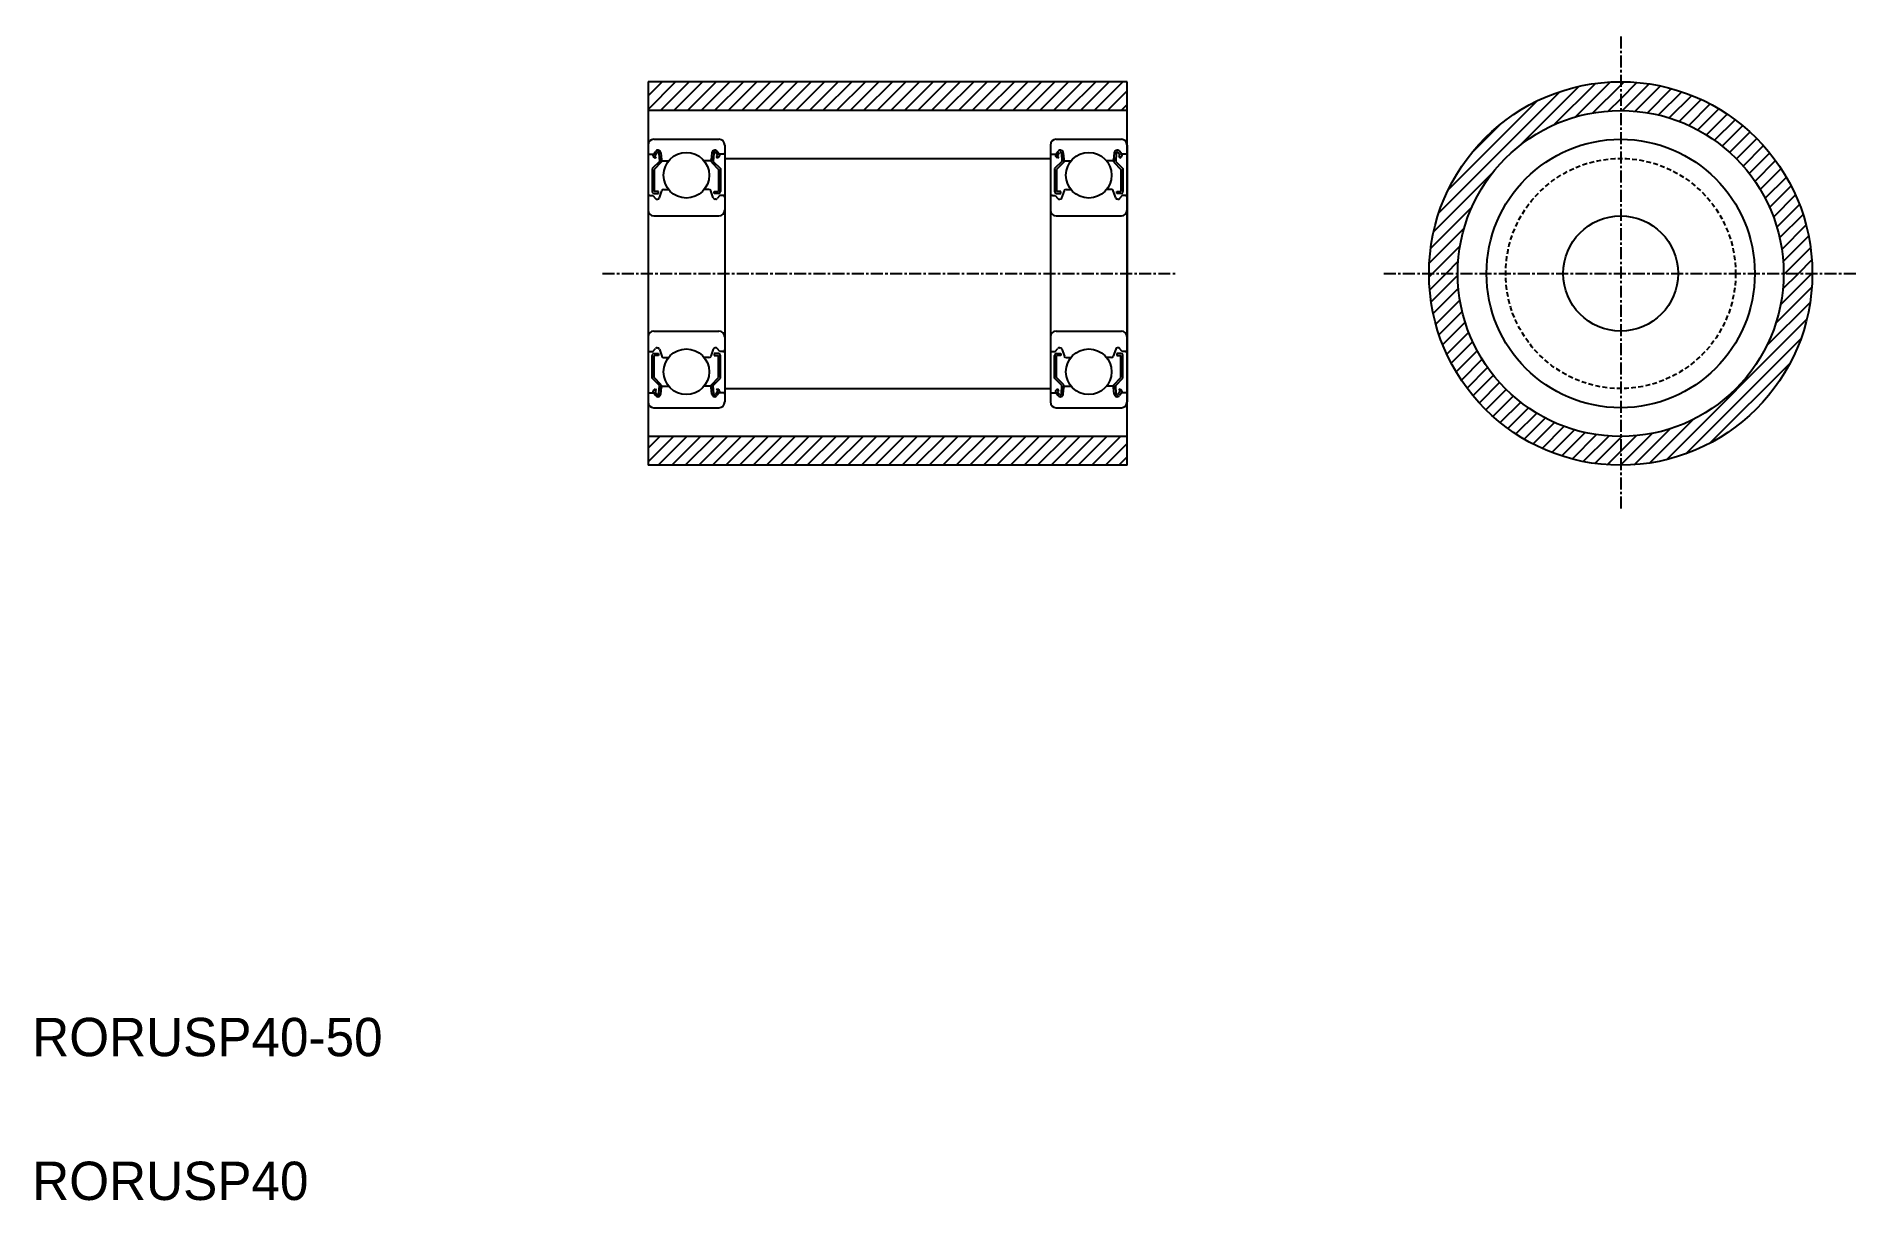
# Model space of a CAD drawing. Extents: x 10 to 201, y 10 to 131.
import ezdxf

# ---------------------------------------------------------------- set-up
doc = ezdxf.new("R2010")
doc.units = 0
doc.linetypes.add('CENTER', pattern=[2, 1.25, -0.25, 0.25, -0.25])
doc.linetypes.add('DASHED', pattern=[0.75, 0.5, -0.25])
doc.layers.get('0').update_dxf_attribs({"linetype": 'CONTINUOUS'})
doc.layers.add('CENTER', color=1, linetype='CENTER')

# ---------------------------------------------------------------- blocks, each defined once
blk = doc.blocks.new('*X2')
at = {"color": 0, "linetype": 'CONTINUOUS'}
for p, q in [((74.27, 123.76), (77.15, 126.64)), ((74.27, 125.18), (75.73, 126.64)), ((74.27, 126.59), (74.32, 126.64)), ((75.56, 123.64), (78.56, 126.64)), ((76.97, 123.64), (79.97, 126.64)), ((78.39, 123.64), (81.39, 126.64)), ((79.8, 123.64), (82.8, 126.64)), ((81.22, 123.64), (84.22, 126.64)), ((82.63, 123.64), (85.63, 126.64)), ((84.05, 123.64), (87.05, 126.64)), ((85.46, 123.64), (88.46, 126.64)), ((86.87, 123.64), (89.87, 126.64)), ((88.29, 123.64), (91.29, 126.64)), ((89.7, 123.64), (92.7, 126.64)), ((91.12, 123.64), (94.12, 126.64)), ((92.53, 123.64), (95.53, 126.64)), ((93.95, 123.64), (96.95, 126.64)), ((95.36, 123.64), (98.36, 126.64)), ((96.77, 123.64), (99.77, 126.64)), ((98.19, 123.64), (101.19, 126.64)), ((99.6, 123.64), (102.6, 126.64)), ((101.02, 123.64), (104.02, 126.64)), ((102.43, 123.64), (105.43, 126.64)), ((103.84, 123.64), (106.84, 126.64)), ((105.26, 123.64), (108.26, 126.64)), ((106.67, 123.64), (109.67, 126.64)), ((108.09, 123.64), (111.09, 126.64)), ((109.5, 123.64), (112.5, 126.64)), ((110.92, 123.64), (113.92, 126.64)), ((112.33, 123.64), (115.33, 126.64)), ((113.74, 123.64), (116.74, 126.64)), ((115.16, 123.64), (118.16, 126.64)), ((116.57, 123.64), (119.57, 126.64)), ((117.99, 123.64), (120.99, 126.64)), ((119.4, 123.64), (122.4, 126.64)), ((120.82, 123.64), (123.82, 126.64)), ((122.23, 123.64), (124.27, 125.68)), ((156.81, 112.97), (169.46, 125.62)), ((165.21, 119.96), (171.42, 126.16)), ((168.82, 122.15), (173.14, 126.47)), ((171.06, 122.97), (174.7, 126.61)), ((172.89, 123.4), (175.78, 126.29)), ((175.78, 126.29), (176.14, 126.64)), ((175.78, 124.87), (177.48, 126.57)), ((175.97, 123.64), (178.75, 126.42)), ((177.31, 123.57), (179.95, 126.21)), ((178.57, 123.41), (181.08, 125.93)), ((179.74, 123.18), (182.17, 125.6)), ((123.64, 123.64), (124.27, 124.27)), ((157.78, 115.35), (167.07, 124.65)), ((174.51, 123.6), (175.78, 124.87)), ((180.85, 122.87), (183.2, 125.22)), ((181.9, 122.5), (184.19, 124.79)), ((182.9, 122.08), (185.13, 124.32)), ((183.84, 121.61), (186.04, 123.81)), ((160.23, 119.22), (163.21, 122.19)), ((184.74, 121.1), (186.91, 123.27)), ((185.59, 120.53), (187.73, 122.68)), ((186.39, 119.93), (188.53, 122.06)), ((187.16, 119.28), (189.28, 121.4)), ((187.88, 118.59), (190, 120.71)), ((188.56, 117.85), (190.69, 119.98)), ((189.2, 117.08), (191.34, 119.21)), ((189.8, 116.26), (191.95, 118.41)), ((156.27, 111.01), (162.47, 117.22)), ((190.35, 115.4), (192.53, 117.58)), ((190.86, 114.49), (193.07, 116.7)), ((191.32, 113.54), (193.57, 115.79)), ((191.73, 112.53), (194.03, 114.83)), ((155.96, 109.29), (160.27, 113.61)), ((192.08, 111.47), (194.45, 113.84)), ((192.37, 110.35), (194.82, 112.79)), ((155.81, 107.73), (159.45, 111.37)), ((192.6, 109.16), (195.13, 111.7)), ((192.74, 107.89), (195.4, 110.55)), ((156.14, 106.64), (159.03, 109.53)), ((192.91, 106.64), (195.6, 109.33)), ((155.79, 106.29), (156.14, 106.64)), ((155.86, 104.94), (157.56, 106.64)), ((156, 103.68), (158.78, 106.46)), ((157.56, 106.64), (158.83, 107.92)), ((192.47, 103.37), (195.74, 106.64)), ((192.71, 105.03), (194.33, 106.64)), ((192.78, 106.52), (192.91, 106.64)), ((194.33, 106.64), (195.73, 108.05)), ((195.74, 106.64), (195.78, 106.69)), ((156.22, 102.48), (158.85, 105.11)), ((191.98, 101.47), (195.73, 105.22)), ((156.5, 101.34), (159.01, 103.86)), ((156.83, 100.26), (159.25, 102.68)), ((191.01, 99.09), (195.56, 103.63)), ((157.21, 99.23), (159.56, 101.57)), ((180.56, 87.22), (195.2, 101.87)), ((157.64, 98.24), (159.92, 100.53)), ((158.1, 97.29), (160.34, 99.53)), ((182.59, 87.84), (194.59, 99.84)), ((158.61, 96.39), (160.81, 98.59)), ((159.16, 95.52), (161.33, 97.69)), ((185.13, 88.96), (193.47, 97.3)), ((159.75, 94.69), (161.89, 96.84)), ((160.37, 93.9), (162.5, 96.03)), ((161.03, 93.14), (163.15, 95.27)), ((161.72, 92.42), (163.84, 94.54)), ((162.45, 91.74), (164.57, 93.86)), ((163.21, 91.09), (165.35, 93.22)), ((164.01, 90.47), (166.17, 92.63)), ((164.85, 89.9), (167.03, 92.07)), ((165.72, 89.36), (167.93, 91.57)), ((178.8, 86.87), (183.34, 91.42)), ((74.27, 86.99), (76.92, 89.64)), ((74.27, 88.41), (75.5, 89.64)), ((75.33, 86.64), (78.33, 89.64)), ((76.74, 86.64), (79.74, 89.64)), ((78.16, 86.64), (81.16, 89.64)), ((79.57, 86.64), (82.57, 89.64)), ((80.99, 86.64), (83.99, 89.64)), ((82.4, 86.64), (85.4, 89.64)), ((83.82, 86.64), (86.82, 89.64)), ((85.23, 86.64), (88.23, 89.64)), ((86.64, 86.64), (89.64, 89.64)), ((88.06, 86.64), (91.06, 89.64)), ((89.47, 86.64), (92.47, 89.64)), ((90.89, 86.64), (93.89, 89.64)), ((92.3, 86.64), (95.3, 89.64)), ((93.71, 86.64), (96.71, 89.64)), ((95.13, 86.64), (98.13, 89.64)), ((96.54, 86.64), (99.54, 89.64)), ((97.96, 86.64), (100.96, 89.64)), ((99.37, 86.64), (102.37, 89.64)), ((100.79, 86.64), (103.79, 89.64)), ((102.2, 86.64), (105.2, 89.64)), ((103.61, 86.64), (106.61, 89.64)), ((105.03, 86.64), (108.03, 89.64)), ((106.44, 86.64), (109.44, 89.64)), ((107.86, 86.64), (110.86, 89.64)), ((109.27, 86.64), (112.27, 89.64)), ((110.69, 86.64), (113.69, 89.64)), ((112.1, 86.64), (115.1, 89.64)), ((113.51, 86.64), (116.51, 89.64)), ((114.93, 86.64), (117.93, 89.64)), ((116.34, 86.64), (119.34, 89.64)), ((117.76, 86.64), (120.76, 89.64)), ((119.17, 86.64), (122.17, 89.64)), ((120.58, 86.64), (123.58, 89.64)), ((166.64, 88.86), (168.89, 91.11)), ((167.59, 88.4), (169.89, 90.7)), ((168.59, 87.98), (170.95, 90.34)), ((169.64, 87.61), (172.08, 90.05)), ((170.73, 87.29), (173.27, 89.83)), ((171.88, 87.03), (174.54, 89.69)), ((173.09, 86.83), (175.78, 89.52)), ((175.78, 86.69), (179.06, 89.96)), ((175.78, 88.1), (177.4, 89.72)), ((175.78, 89.52), (175.91, 89.64)), ((177.2, 86.69), (180.96, 90.45)), ((122, 86.64), (124.27, 88.91)), ((123.41, 86.64), (124.27, 87.5)), ((174.37, 86.69), (175.78, 88.1)), ((175.74, 86.64), (175.78, 86.69))]:
    blk.add_line(p, q, dxfattribs=at)

msp = doc.modelspace()

# ---------------------------------------------------------------- linework, layer by layer
at = {"color": 7, "linetype": 'CONTINUOUS'}
for p, q in [((74.27, 126.64), (74.27, 86.64)), ((124.27, 126.64), (74.27, 126.64)), ((124.27, 86.64), (124.27, 126.64)), ((124.27, 123.64), (74.27, 123.64)), ((74.27, 120.04), (74.27, 93.24)), ((74.87, 120.64), (81.67, 120.64)), ((82.27, 120.04), (82.27, 93.24)), ((116.27, 120.04), (116.27, 93.24)), ((116.87, 120.64), (123.67, 120.64)), ((124.27, 120.04), (124.27, 93.24)), ((74.37, 119.09), (74.83, 119.09)), ((75.45, 118.33), (74.7, 117.58)), ((74.83, 119.09), (75.08, 119.39)), ((75, 118.68), (74.85, 118.81)), ((75.65, 118.24), (74.9, 117.49)), ((74.98, 118.96), (75.23, 119.26)), ((75.13, 118.84), (74.98, 118.96)), ((75, 118.68), (75.13, 118.84)), ((75.41, 119.2), (75.45, 118.33)), ((75.61, 119.22), (75.67, 118.49)), ((75.65, 118.71), (75.65, 118.24)), ((75.77, 118.39), (76.42, 118.39)), ((80.76, 118.39), (80.12, 118.39)), ((80.93, 119.22), (80.86, 118.49)), ((80.88, 118.71), (80.88, 118.24)), ((80.88, 118.24), (81.63, 117.49)), ((81.13, 119.2), (81.08, 118.33)), ((81.08, 118.33), (81.83, 117.58)), ((81.55, 118.96), (81.3, 119.26)), ((81.4, 118.84), (81.55, 118.96)), ((81.53, 118.68), (81.4, 118.84)), ((81.71, 119.09), (81.46, 119.39)), ((81.53, 118.68), (81.68, 118.81)), ((82.17, 119.09), (81.71, 119.09)), ((82.27, 118.64), (116.27, 118.64)), ((116.37, 119.09), (116.83, 119.09)), ((117.45, 118.33), (116.7, 117.58)), ((116.83, 119.09), (117.08, 119.39)), ((117, 118.68), (116.85, 118.81)), ((117.65, 118.24), (116.9, 117.49)), ((116.98, 118.96), (117.23, 119.26)), ((117.13, 118.84), (116.98, 118.96)), ((117, 118.68), (117.13, 118.84)), ((117.41, 119.2), (117.45, 118.33)), ((117.6, 119.22), (117.67, 118.49)), ((117.65, 118.71), (117.65, 118.24)), ((117.77, 118.39), (118.42, 118.39)), ((122.76, 118.39), (122.12, 118.39)), ((122.93, 119.22), (122.86, 118.49)), ((122.88, 118.71), (122.88, 118.24)), ((122.88, 118.24), (123.63, 117.49)), ((123.13, 119.2), (123.08, 118.33)), ((123.08, 118.33), (123.83, 117.58)), ((123.55, 118.96), (123.3, 119.26)), ((123.4, 118.84), (123.55, 118.96)), ((123.53, 118.68), (123.4, 118.84)), ((123.71, 119.09), (123.46, 119.39)), ((123.53, 118.68), (123.68, 118.81)), ((124.17, 119.09), (123.71, 119.09)), ((74.27, 116.64), (74.27, 116.64)), ((74.7, 117.58), (74.7, 115.19)), ((74.9, 117.49), (74.9, 115.19)), ((81.63, 117.49), (81.63, 115.19)), ((81.83, 117.58), (81.83, 115.19)), ((116.7, 117.58), (116.7, 115.19)), ((116.9, 117.49), (116.9, 115.19)), ((123.63, 117.49), (123.63, 115.19)), ((123.83, 117.58), (123.83, 115.19)), ((74.47, 114.79), (74.77, 114.79)), ((74.77, 114.79), (75.04, 114.47)), ((75.35, 115.19), (74.9, 115.19)), ((74.9, 114.99), (75.35, 114.99)), ((75.2, 114.39), (75.26, 114.39)), ((75.35, 114.99), (75.35, 115.19)), ((75.45, 114.53), (75.72, 115.26)), ((75.9, 115.39), (76.42, 115.39)), ((80.63, 115.39), (80.12, 115.39)), ((81.08, 114.53), (80.82, 115.26)), ((81.18, 114.99), (81.18, 115.19)), ((81.18, 115.19), (81.63, 115.19)), ((81.63, 114.99), (81.18, 114.99)), ((81.34, 114.39), (81.27, 114.39)), ((81.77, 114.79), (81.49, 114.47)), ((82.07, 114.79), (81.77, 114.79)), ((116.47, 114.79), (116.77, 114.79)), ((116.77, 114.79), (117.04, 114.47)), ((117.35, 115.19), (116.9, 115.19)), ((116.9, 114.99), (117.35, 114.99)), ((117.2, 114.39), (117.26, 114.39)), ((117.35, 114.99), (117.35, 115.19)), ((117.45, 114.53), (117.72, 115.26)), ((117.9, 115.39), (118.42, 115.39)), ((122.63, 115.39), (122.12, 115.39)), ((123.08, 114.53), (122.82, 115.26)), ((123.18, 114.99), (123.18, 115.19)), ((123.18, 115.19), (123.63, 115.19)), ((123.63, 114.99), (123.18, 114.99)), ((123.34, 114.39), (123.27, 114.39)), ((123.77, 114.79), (123.49, 114.47)), ((124.07, 114.79), (123.77, 114.79)), ((74.87, 112.64), (81.67, 112.64)), ((116.87, 112.64), (123.67, 112.64)), ((74.27, 106.64), (74.27, 106.64)), ((74.87, 100.64), (81.67, 100.64)), ((75.2, 98.89), (75.26, 98.89)), ((81.34, 98.89), (81.27, 98.89)), ((116.87, 100.64), (123.67, 100.64)), ((117.2, 98.89), (117.26, 98.89)), ((123.34, 98.89), (123.27, 98.89)), ((74.47, 98.49), (74.77, 98.49)), ((74.7, 95.71), (74.7, 98.09)), ((74.77, 98.49), (75.04, 98.82)), ((74.9, 98.29), (75.35, 98.29)), ((74.9, 95.79), (74.9, 98.09)), ((75.35, 98.09), (74.9, 98.09)), ((75.35, 98.29), (75.35, 98.09)), ((75.45, 98.76), (75.72, 98.03)), ((75.9, 97.89), (76.42, 97.89)), ((76.03, 97.89), (76.03, 97.89)), ((76.16, 97.89), (76.16, 97.89)), ((80.63, 97.89), (80.12, 97.89)), ((81.08, 98.76), (80.82, 98.03)), ((81.63, 98.29), (81.18, 98.29)), ((81.18, 98.29), (81.18, 98.09)), ((81.18, 98.09), (81.63, 98.09)), ((81.77, 98.49), (81.49, 98.82)), ((81.63, 95.79), (81.63, 98.09)), ((82.07, 98.49), (81.77, 98.49)), ((81.83, 95.71), (81.83, 98.09)), ((116.47, 98.49), (116.77, 98.49)), ((116.7, 95.71), (116.7, 98.09)), ((116.77, 98.49), (117.04, 98.82)), ((116.9, 98.29), (117.35, 98.29)), ((116.9, 95.79), (116.9, 98.09)), ((117.35, 98.09), (116.9, 98.09)), ((117.35, 98.29), (117.35, 98.09)), ((117.45, 98.76), (117.72, 98.03)), ((117.9, 97.89), (118.42, 97.89)), ((118.03, 97.89), (118.03, 97.89)), ((118.16, 97.89), (118.16, 97.89)), ((122.63, 97.89), (122.12, 97.89)), ((123.08, 98.76), (122.82, 98.03)), ((123.63, 98.29), (123.18, 98.29)), ((123.18, 98.29), (123.18, 98.09)), ((123.18, 98.09), (123.63, 98.09)), ((123.77, 98.49), (123.49, 98.82)), ((123.63, 95.79), (123.63, 98.09)), ((124.07, 98.49), (123.77, 98.49)), ((123.83, 95.71), (123.83, 98.09)), ((75.45, 94.96), (74.7, 95.71)), ((75.65, 95.04), (74.9, 95.79)), ((75.65, 94.57), (75.65, 95.04)), ((80.88, 95.04), (81.63, 95.79)), ((80.88, 94.57), (80.88, 95.04)), ((81.08, 94.96), (81.83, 95.71)), ((117.45, 94.96), (116.7, 95.71)), ((117.65, 95.04), (116.9, 95.79)), ((117.65, 94.57), (117.65, 95.04)), ((122.88, 95.04), (123.63, 95.79)), ((122.88, 94.57), (122.88, 95.04)), ((123.08, 94.96), (123.83, 95.71)), ((74.37, 94.19), (74.83, 94.19)), ((74.83, 94.19), (75.08, 93.9)), ((75, 94.6), (74.85, 94.48)), ((75.13, 94.45), (74.98, 94.32)), ((74.98, 94.32), (75.23, 94.02)), ((75, 94.6), (75.13, 94.45)), ((75.41, 94.08), (75.45, 94.96)), ((75.61, 94.06), (75.67, 94.8)), ((75.77, 94.89), (76.42, 94.89)), ((80.76, 94.89), (80.12, 94.89)), ((80.93, 94.06), (80.86, 94.8)), ((81.13, 94.08), (81.08, 94.96)), ((81.55, 94.32), (81.3, 94.02)), ((81.53, 94.6), (81.4, 94.45)), ((81.4, 94.45), (81.55, 94.32)), ((81.71, 94.19), (81.46, 93.9)), ((81.53, 94.6), (81.68, 94.48)), ((82.17, 94.19), (81.71, 94.19)), ((82.27, 94.64), (116.27, 94.64)), ((116.37, 94.19), (116.83, 94.19)), ((116.83, 94.19), (117.08, 93.9)), ((117, 94.6), (116.85, 94.48)), ((117.13, 94.45), (116.98, 94.32)), ((116.98, 94.32), (117.23, 94.02)), ((117, 94.6), (117.13, 94.45)), ((117.41, 94.08), (117.45, 94.96)), ((117.6, 94.06), (117.67, 94.8)), ((117.77, 94.89), (118.42, 94.89)), ((122.76, 94.89), (122.12, 94.89)), ((122.93, 94.06), (122.86, 94.8)), ((123.13, 94.08), (123.08, 94.96)), ((123.55, 94.32), (123.3, 94.02)), ((123.53, 94.6), (123.4, 94.45)), ((123.4, 94.45), (123.55, 94.32)), ((123.71, 94.19), (123.46, 93.9)), ((123.53, 94.6), (123.68, 94.48)), ((124.17, 94.19), (123.71, 94.19)), ((74.87, 92.64), (81.67, 92.64)), ((116.87, 92.64), (123.67, 92.64)), ((124.27, 89.64), (74.27, 89.64)), ((124.27, 86.64), (74.27, 86.64))]:
    msp.add_line(p, q, dxfattribs=at)
for centre, radius in [((175.78, 106.64), 20), ((175.78, 106.64), 17), ((175.78, 106.64), 14), ((78.27, 116.89), 2.38), ((120.27, 116.89), 2.38), ((175.78, 106.64), 6), ((78.27, 96.39), 2.38), ((120.27, 96.39), 2.38)]:
    msp.add_circle(centre, radius, dxfattribs=at)
at = {"color": 3, "linetype": 'DASHED'}
msp.add_circle((175.78, 106.64), 12, dxfattribs=at)
at = {"color": 7, "linetype": 'CONTINUOUS'}
for centre, radius, start, end in [((74.87, 120.04), 0.6, 90, 180), ((81.67, 120.04), 0.6, 0, 90), ((116.87, 120.04), 0.6, 90, 180), ((123.67, 120.04), 0.6, 0, 90), ((74.37, 119.19), 0.1, 180, 270), ((74.98, 118.97), 0.2, 140.002, 230.0863), ((75.31, 119.2), 0.3, 4.9968, 140.002), ((75.31, 119.2), 0.1, 2.8198, 140.0022), ((75.77, 118.49), 0.1, 184.9968, 269.9991), ((80.76, 118.49), 0.1, 270.0009, 355.0032), ((81.23, 119.2), 0.3, 39.998, 175.0032), ((81.23, 119.2), 0.1, 39.9978, 177.1802), ((81.55, 118.97), 0.2, 309.9137, 39.998), ((82.17, 119.19), 0.1, 270, 0), ((116.37, 119.19), 0.1, 180, 270), ((116.98, 118.97), 0.2, 140.002, 230.0863), ((117.31, 119.2), 0.3, 4.9968, 140.002), ((117.31, 119.2), 0.1, 2.8198, 140.0022), ((117.77, 118.49), 0.1, 184.9968, 269.9991), ((122.76, 118.49), 0.1, 270.0009, 355.0032), ((123.23, 119.2), 0.3, 39.998, 175.0032), ((123.23, 119.2), 0.1, 39.9978, 177.1802), ((123.55, 118.97), 0.2, 309.9137, 39.998), ((124.17, 119.19), 0.1, 270, 0), ((74.47, 114.59), 0.2, 90, 180), ((74.9, 115.19), 0.2, 180, 270), ((75.2, 114.59), 0.2, 219.9952, 270), ((75.26, 114.59), 0.2, 270, 339.9916), ((75.9, 115.19), 0.2, 90, 159.9916), ((80.63, 115.19), 0.2, 20.0084, 90), ((81.27, 114.59), 0.2, 200.0084, 270), ((81.34, 114.59), 0.2, 270, 320.0048), ((81.63, 115.19), 0.2, 270, 0), ((82.07, 114.59), 0.2, 0, 90), ((116.47, 114.59), 0.2, 90, 180), ((116.9, 115.19), 0.2, 180, 270), ((117.2, 114.59), 0.2, 219.9952, 270), ((117.26, 114.59), 0.2, 270, 339.9916), ((117.9, 115.19), 0.2, 90, 159.9916), ((122.63, 115.19), 0.2, 20.0084, 90), ((123.27, 114.59), 0.2, 200.0084, 270), ((123.34, 114.59), 0.2, 270, 320.0048), ((123.63, 115.19), 0.2, 270, 0), ((124.07, 114.59), 0.2, 0, 90), ((74.87, 113.24), 0.6, 180, 270), ((81.67, 113.24), 0.6, 270, 0), ((116.87, 113.24), 0.6, 180, 270), ((123.67, 113.24), 0.6, 270, 0), ((74.87, 100.04), 0.6, 90, 180), ((75.2, 98.69), 0.2, 90, 140.0048), ((75.26, 98.69), 0.2, 20.0084, 90), ((81.27, 98.69), 0.2, 90, 159.9916), ((81.34, 98.69), 0.2, 39.9952, 90), ((81.67, 100.04), 0.6, 0, 90), ((116.87, 100.04), 0.6, 90, 180), ((117.2, 98.69), 0.2, 90, 140.0048), ((117.26, 98.69), 0.2, 20.0084, 90), ((123.27, 98.69), 0.2, 90, 159.9916), ((123.34, 98.69), 0.2, 39.9952, 90), ((123.67, 100.04), 0.6, 0, 90), ((74.47, 98.69), 0.2, 180, 270), ((74.9, 98.09), 0.2, 90, 180), ((75.9, 98.09), 0.2, 200.0084, 270), ((80.63, 98.09), 0.2, 270, 339.9916), ((81.63, 98.09), 0.2, 0, 90), ((82.07, 98.69), 0.2, 270, 0), ((116.47, 98.69), 0.2, 180, 270), ((116.9, 98.09), 0.2, 90, 180), ((117.9, 98.09), 0.2, 200.0084, 270), ((122.63, 98.09), 0.2, 270, 339.9916), ((123.63, 98.09), 0.2, 0, 90), ((124.07, 98.69), 0.2, 270, 0), ((74.37, 94.09), 0.1, 90, 180), ((74.87, 93.24), 0.6, 180, 270), ((74.98, 94.32), 0.2, 129.9137, 219.998), ((75.31, 94.09), 0.3, 219.998, 355.0032), ((75.31, 94.09), 0.1, 219.9978, 357.1802), ((75.77, 94.79), 0.1, 90.0009, 175.0032), ((80.76, 94.79), 0.1, 4.9968, 89.9991), ((81.23, 94.09), 0.3, 184.9968, 320.002), ((81.23, 94.09), 0.1, 182.8198, 320.0022), ((81.67, 93.24), 0.6, 270, 0), ((81.55, 94.32), 0.2, 320.002, 50.0863), ((82.17, 94.09), 0.1, 0, 90), ((116.37, 94.09), 0.1, 90, 180), ((116.87, 93.24), 0.6, 180, 270), ((116.98, 94.32), 0.2, 129.9137, 219.998), ((117.31, 94.09), 0.3, 219.998, 355.0032), ((117.31, 94.09), 0.1, 219.9978, 357.1802), ((117.77, 94.79), 0.1, 90.0009, 175.0032), ((122.76, 94.79), 0.1, 4.9968, 89.9991), ((123.23, 94.09), 0.3, 184.9968, 320.002), ((123.23, 94.09), 0.1, 182.8198, 320.0022), ((123.67, 93.24), 0.6, 270, 0), ((123.55, 94.32), 0.2, 320.002, 50.0863), ((124.17, 94.09), 0.1, 0, 90)]:
    msp.add_arc(centre, radius, start, end, dxfattribs=at)
at = {"layer": 'CENTER', "color": 1, "linetype": 'CENTER'}
for p, q in [((175.78, 131.37), (175.78, 81.92)), ((69.53, 106.64), (129.32, 106.64)), ((151.06, 106.64), (200.51, 106.64))]:
    msp.add_line(p, q, dxfattribs=at)

# ---------------------------------------------------------------- block references
at = {"color": 3, "linetype": 'CONTINUOUS'}
msp.add_blockref('*X2', (0, 0), dxfattribs=at)

# ---------------------------------------------------------------- texts
at = {"color": 7, "linetype": 'CONTINUOUS'}
for s, p in [('RORUSP40-50', (10, 25)), ('RORUSP40', (10, 10))]:
    msp.add_text(s, height=4, dxfattribs=at).set_placement(p)

doc.saveas('drawing.dxf')
